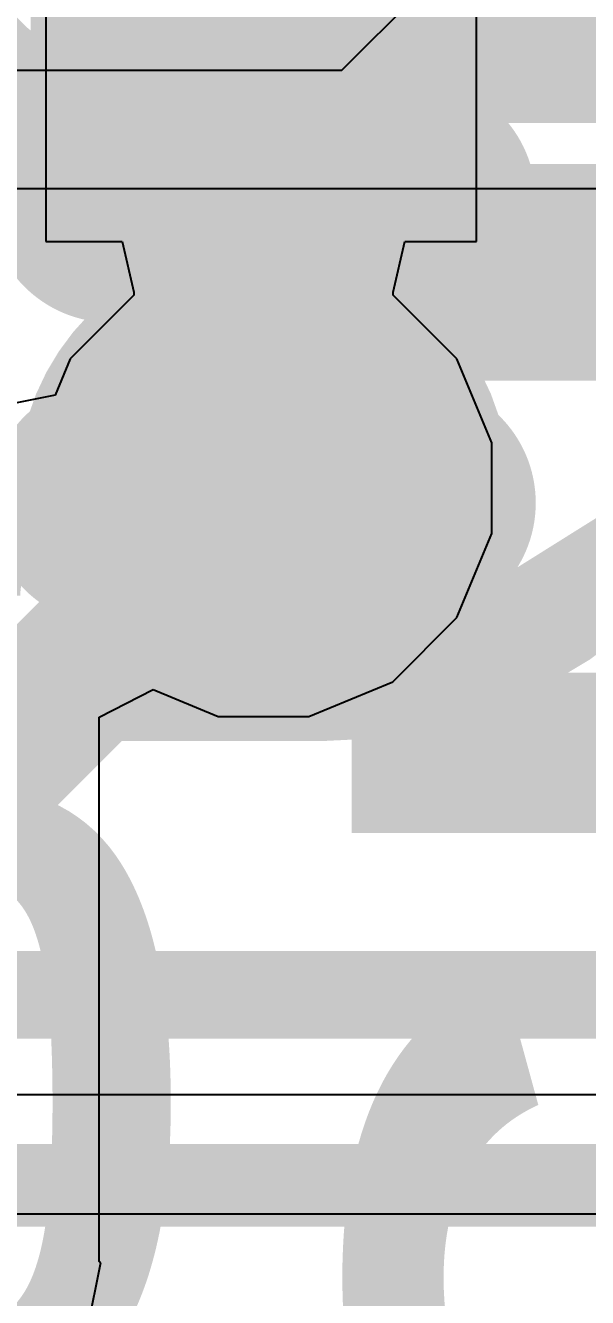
# Model space of a CAD drawing. Header units: inches. Extents: x -6 to 284, y -12 to 154.
# Drawn here: x 56.628 to 57.557, y -9.007 to -6.906 of the extents above; entities that cross this region are included whole.
import ezdxf

# ---------------------------------------------------------------- set-up
doc = ezdxf.new("R2010")
doc.units = ezdxf.units.IN
for name, color, linetype in [('Bottom Layer', 5, 'Continuous'), ('Bottom Paste', 16, 'Continuous'), ('Bottom Solder', 6, 'Continuous'), ('PWR-1', 156, 'Continuous'), ('PWR-2', 130, 'Continuous'), ('Signal L1', 76, 'Continuous'), ('Signal L2', 6, 'Continuous'), ('Top Layer', 1, 'Continuous'), ('Top Overlay', 2, 'Continuous'), ('Top Paste', 8, 'Continuous'), ('Top Solder', 216, 'Continuous')]:
    doc.layers.add(name, color=color, linetype=linetype)
doc.styles.add('Arial Black_Bold', font='', dxfattribs={"height": 0.2})
doc.styles.add('Arial_Bold', font='', dxfattribs={"height": 0.2})
doc.styles.get('Arial Black_Bold').set_extended_font_data('Arial Black', bold=True)
doc.styles.get('Arial_Bold').set_extended_font_data('Arial', bold=True)

# ---------------------------------------------------------------- blocks, each defined once
blk = doc.blocks.new('FBGA_153_11_5_13__B_131')
at = {"layer": 'Bottom Layer'}
h = blk.add_hatch(color=5, dxfattribs=at)
edge = h.paths.add_edge_path()
edge.add_arc((-0.25, -2.75), 0.127, 0, 360)
h = blk.add_hatch(color=5, dxfattribs=at)
edge = h.paths.add_edge_path()
edge.add_arc((0.25, -2.75), 0.127, 0, 360)
h = blk.add_hatch(color=5, dxfattribs=at)
edge = h.paths.add_edge_path()
edge.add_arc((-0.25, -3.25), 0.127, 0, 360)
h = blk.add_hatch(color=5, dxfattribs=at)
edge = h.paths.add_edge_path()
edge.add_arc((0.25, -3.25), 0.127, 0, 360)
at = {"layer": 'Bottom Paste'}
h = blk.add_hatch(color=16, dxfattribs=at)
edge = h.paths.add_edge_path()
edge.add_arc((-0.25, -2.75), 0.127, 0, 360)
h = blk.add_hatch(color=16, dxfattribs=at)
edge = h.paths.add_edge_path()
edge.add_arc((0.25, -2.75), 0.127, 0, 360)
h = blk.add_hatch(color=16, dxfattribs=at)
edge = h.paths.add_edge_path()
edge.add_arc((-0.25, -3.25), 0.127, 0, 360)
h = blk.add_hatch(color=16, dxfattribs=at)
edge = h.paths.add_edge_path()
edge.add_arc((0.25, -3.25), 0.127, 0, 360)
at = {"layer": 'Bottom Solder'}
h = blk.add_hatch(color=6, dxfattribs=at)
edge = h.paths.add_edge_path()
edge.add_arc((-0.25, -2.75), 0.202, 0, 360)
h = blk.add_hatch(color=6, dxfattribs=at)
edge = h.paths.add_edge_path()
edge.add_arc((0.25, -2.75), 0.202, 0, 360)
h = blk.add_hatch(color=6, dxfattribs=at)
edge = h.paths.add_edge_path()
edge.add_arc((-0.25, -3.25), 0.202, 0, 360)
h = blk.add_hatch(color=6, dxfattribs=at)
edge = h.paths.add_edge_path()
edge.add_arc((0.25, -3.25), 0.202, 0, 360)
blk = doc.blocks.new('R___0402_161')
at = {"layer": 'Top Layer'}
for points in [[(-0.6985, -0.3175), (-0.6985, 0.3175), (-0.2413, 0.3175), (-0.2413, -0.3175)], [(0.2413, -0.3175), (0.2413, 0.3175), (0.6985, 0.3175), (0.6985, -0.3175)]]:
    blk.add_hatch(color=1, dxfattribs=at).paths.add_polyline_path(points)
at = {"layer": 'Top Paste'}
for points in [[(-0.6985, -0.3175), (-0.6985, 0.3175), (-0.2413, 0.3175), (-0.2413, -0.3175)], [(0.2413, -0.3175), (0.2413, 0.3175), (0.6985, 0.3175), (0.6985, -0.3175)]]:
    blk.add_hatch(color=8, dxfattribs=at).paths.add_polyline_path(points)
at = {"layer": 'Top Solder'}
for points in [[(-0.7535, -0.3725), (-0.7535, 0.3725), (-0.1863, 0.3725), (-0.1863, -0.3725)], [(0.1863, -0.3725), (0.1863, 0.3725), (0.7535, 0.3725), (0.7535, -0.3725)]]:
    blk.add_hatch(color=216, dxfattribs=at).paths.add_polyline_path(points)
at = {"layer": 'Top Overlay'}
for points in [[(0.7874, 0.4064, 0.127, 0.127, 0), (-0.7874, 0.4064, 0.127, 0.127, 0)], [(-0.7874, 0.4064, 0.127, 0.127, 0), (-0.7874, -0.4064, 0.127, 0.127, 0)], [(0.7874, 0.4064, 0.127, 0.127, 0), (0.7874, -0.4064, 0.127, 0.127, 0)], [(0.7874, -0.4064, 0.127, 0.127, 0), (-0.7874, -0.4064, 0.127, 0.127, 0)], [(0.8128, -0.4318, 0.00323, 0.00323, 0), (-0.8128, -0.4318, 0.00323, 0.00323, 0)]]:
    blk.add_lwpolyline(points, format="xyseb", dxfattribs=at)
for points in [[(-0.8191, 0.4064, 0.0635, 0.0635, 1), (-0.7556, 0.4064, 0.0635, 0.0635, 1)], [(-0.8191, 0.4064, 0.0635, 0.0635, 1), (-0.7556, 0.4064, 0.0635, 0.0635, 1)], [(0.7556, 0.4064, 0.0635, 0.0635, 1), (0.8191, 0.4064, 0.0635, 0.0635, 1)], [(0.7556, 0.4064, 0.0635, 0.0635, 1), (0.8191, 0.4064, 0.0635, 0.0635, 1)], [(-0.8191, -0.4064, 0.0635, 0.0635, 1), (-0.7556, -0.4064, 0.0635, 0.0635, 1)], [(-0.8191, -0.4064, 0.0635, 0.0635, 1), (-0.7556, -0.4064, 0.0635, 0.0635, 1)], [(0.7556, -0.4064, 0.0635, 0.0635, 1), (0.8191, -0.4064, 0.0635, 0.0635, 1)], [(0.7556, -0.4064, 0.0635, 0.0635, 1), (0.8191, -0.4064, 0.0635, 0.0635, 1)], [(-0.8136, -0.4318, 0.00161, 0.00161, 1), (-0.812, -0.4318, 0.00161, 0.00161, 1)], [(0.812, -0.4318, 0.00161, 0.00161, 1), (0.8136, -0.4318, 0.00161, 0.00161, 1)]]:
    blk.add_lwpolyline(points, format="xyseb", close=True, dxfattribs=at)

msp = doc.modelspace()

# ---------------------------------------------------------------- hatches: boundary and pattern name
at = {"layer": 'Top Layer'}
h = msp.add_hatch(color=1, dxfattribs=at)
edge = h.paths.add_edge_path()
edge.add_arc((57.0215, -7.6701), 0.25, 0, 360)
at = {"layer": 'Top Overlay'}
msp.add_hatch(color=2, dxfattribs=at).paths.add_polyline_path([(56.264, -8.6112), (56.907, -7.9682), (56.7239, -7.7852), (56.081, -8.4281)])
at = {"layer": 'Top Paste'}
h = msp.add_hatch(color=8, dxfattribs=at)
edge = h.paths.add_edge_path()
edge.add_arc((57.0215, -7.6701), 0.25, 0, 360)
at = {"layer": 'Top Solder'}
h = msp.add_hatch(color=216, dxfattribs=at)
edge = h.paths.add_edge_path()
edge.add_arc((57.0215, -7.6701), 0.3516, 0, 360)

# ---------------------------------------------------------------- linework, layer by layer
at = {"layer": 'Bottom Layer'}
for p, q in [((54.9238, -7.1748), (61.5168, -7.1748)), ((55.5509, -8.6717), (60.3992, -8.6717))]:
    msp.add_line(p, q, dxfattribs=at)
for points in [[(55.9509, -8.0282, 0.1067, 0.1067, 0), (58.5199, -8.0282, 0.1067, 0.1067, 0)], [(55.5509, -8.4879, 0.1067, 0.1067, 0), (60.4284, -8.4879, 0.1067, 0.1067, 0)]]:
    msp.add_lwpolyline(points, format="xyseb", dxfattribs=at)
at = {"layer": 'PWR-1'}
for p, q in [((57.151, -6.9798), (57.8562, -6.2746)), ((56.5813, -6.9798), (57.151, -6.9798))]:
    msp.add_line(p, q, dxfattribs=at)
at = {"layer": 'PWR-2'}
msp.add_line((48.9229, -8.8689), (61.2031, -8.8689), dxfattribs=at)
at = {"layer": 'Signal L1'}
for points in [[(56.2693, -7.1944, 0.1194, 0.1194, 0), (57.99, -7.1944, 0.1194, 0.1194, 0)], [(57.6398, -7.8114, 0.1194, 0.1194, -0.198702), (57.1159, -8.0282, 0.1194, 0.1194, 0)], [(55.9405, -8.0282, 0.1194, 0.1194, 0), (57.1159, -8.0282, 0.1194, 0.1194, 0)], [(55.6702, -8.5194, 0.1194, 0.1194, 0), (59.0188, -8.5194, 0.1194, 0.1194, 0)], [(55.1108, -8.8301, 0.1194, 0.1194, 0), (60.9149, -8.8301, 0.1194, 0.1194, 0)]]:
    msp.add_lwpolyline(points, format="xyseb", dxfattribs=at)
msp.add_lwpolyline([(57.086, -8.0282, 0.0597, 0.0597, 1), (57.1457, -8.0282, 0.0597, 0.0597, 1)], format="xyseb", close=True, dxfattribs=at)
msp.add_lwpolyline([(57.086, -8.0282, 0.0597, 0.0597, 1), (57.1457, -8.0282, 0.0597, 0.0597, 1)], format="xyseb", close=True, dxfattribs=at)
at = {"layer": 'Signal L2'}
for points in [[(57.2277, -7.211, 0.1422, 0.1422, -0.414214), (56.2693, -6.2527, 0.1422, 0.1422, 0)], [(57.2277, -7.211, 0.1422, 0.1422, 0), (63.0578, -7.211, 0.1422, 0.1422, 0)], [(50.1037, -8.5057, 0.0889, 0.0889, 0), (63.9049, -8.5057, 0.0889, 0.0889, 0)], [(49.9827, -8.7978, 0.0889, 0.0889, 0), (64.0259, -8.7978, 0.0889, 0.0889, 0)]]:
    msp.add_lwpolyline(points, format="xyseb", dxfattribs=at)
msp.add_lwpolyline([(57.1921, -7.211, 0.0711, 0.0711, 1), (57.2632, -7.211, 0.0711, 0.0711, 1)], format="xyseb", close=True, dxfattribs=at)
msp.add_lwpolyline([(57.1921, -7.211, 0.0711, 0.0711, 1), (57.2632, -7.211, 0.0711, 0.0711, 1)], format="xyseb", close=True, dxfattribs=at)
at = {"layer": 'Top Layer'}
for p, q in [((57.3733, -7.2624), (57.3733, -6.3734)), ((56.6621, -6.6604), (56.6621, -7.2624)), ((56.6621, -7.2624), (56.7882, -7.2624)), ((56.7882, -7.2624), (56.807, -7.3464)), ((57.236, -7.3464), (57.2548, -7.2624)), ((57.2548, -7.2624), (57.3733, -7.2624)), ((56.8071, -7.3513), (56.7019, -7.4565)), ((56.807, -7.3464), (56.8071, -7.3513)), ((57.2359, -7.3513), (57.236, -7.3464)), ((57.3411, -7.4565), (57.2359, -7.3513)), ((56.7019, -7.4565), (56.6771, -7.5164)), ((57.3985, -7.5951), (57.3411, -7.4565)), ((56.6771, -7.5164), (56.5891, -7.5339)), ((57.3985, -7.7451), (57.3985, -7.5951)), ((57.3411, -7.8836), (57.3985, -7.7451)), ((57.235, -7.9897), (57.3411, -7.8836)), ((56.7502, -8.0481), (56.8391, -8.0026)), ((56.8391, -8.0026), (56.9465, -8.0471)), ((57.0965, -8.0471), (57.235, -7.9897)), ((56.9465, -8.0471), (57.0965, -8.0471)), ((56.7502, -8.9475), (56.7502, -8.0481)), ((56.727, -9.0781), (56.7527, -8.9491)), ((56.7514, -8.949), (56.7502, -8.9475)), ((56.7527, -8.9491), (56.7514, -8.949))]:
    msp.add_line(p, q, dxfattribs=at)
for points in [[(57.0177, -7.5842, 0.1067, 0.1067, 0), (57.0177, -6.8179, 0.1067, 0.1067, 0)], [(57.0177, -7.5842, 0.1067, 0.1067, -0.414214), (56.907, -7.6949, 0.1067, 0.1067, 0)], [(56.5663, -7.8477, 0.1067, 0.1067, -0.414214), (56.719, -7.6949, 0.1067, 0.1067, 0)], [(56.719, -7.6949, 0.1067, 0.1067, 0), (56.907, -7.6949, 0.1067, 0.1067, 0)]]:
    msp.add_lwpolyline(points, format="xyseb", dxfattribs=at)
for points in [[(56.991, -7.5842, 0.0533, 0.0533, 1), (57.0444, -7.5842, 0.0533, 0.0533, 1)], [(56.991, -7.5842, 0.0533, 0.0533, 1), (57.0444, -7.5842, 0.0533, 0.0533, 1)], [(56.6923, -7.6949, 0.0533, 0.0533, 1), (56.7457, -7.6949, 0.0533, 0.0533, 1)], [(56.6923, -7.6949, 0.0533, 0.0533, 1), (56.7457, -7.6949, 0.0533, 0.0533, 1)], [(56.8803, -7.6949, 0.0533, 0.0533, 1), (56.9336, -7.6949, 0.0533, 0.0533, 1)], [(56.8803, -7.6949, 0.0533, 0.0533, 1), (56.9336, -7.6949, 0.0533, 0.0533, 1)]]:
    msp.add_lwpolyline(points, format="xyseb", close=True, dxfattribs=at)
at = {"layer": 'Top Overlay'}
for points in [[(57.3647, -7.6701, 0.127, 0.127, 1), (56.6783, -7.6701, 0.127, 0.127, 1)], [(56.6466, -7.6701, 0.0635, 0.0635, 1), (56.7101, -7.6701, 0.0635, 0.0635, 1)], [(57.3329, -7.6701, 0.0635, 0.0635, 1), (57.3964, -7.6701, 0.0635, 0.0635, 1)]]:
    msp.add_lwpolyline(points, format="xyseb", close=True, dxfattribs=at)

# ---------------------------------------------------------------- block references
msp.add_blockref('FBGA_153_11_5_13__B_131', (57.0193, -4.4444))
at = {"rotation": 180}
msp.add_blockref('R___0402_161', (57.4876, -6.8179), dxfattribs=at)

# ---------------------------------------------------------------- texts
at = {"layer": 'Top Overlay', "style": 'Arial Black_Bold'}
msp.add_text('GND', height=1.016, rotation=90, dxfattribs=at).set_placement((58.1829, -9.6121))
at = {"layer": 'Top Overlay', "style": 'Arial_Bold'}
msp.add_text('D0', height=1.016, dxfattribs=at).set_placement((55.1124, -9.1934))

doc.saveas('drawing.dxf')
